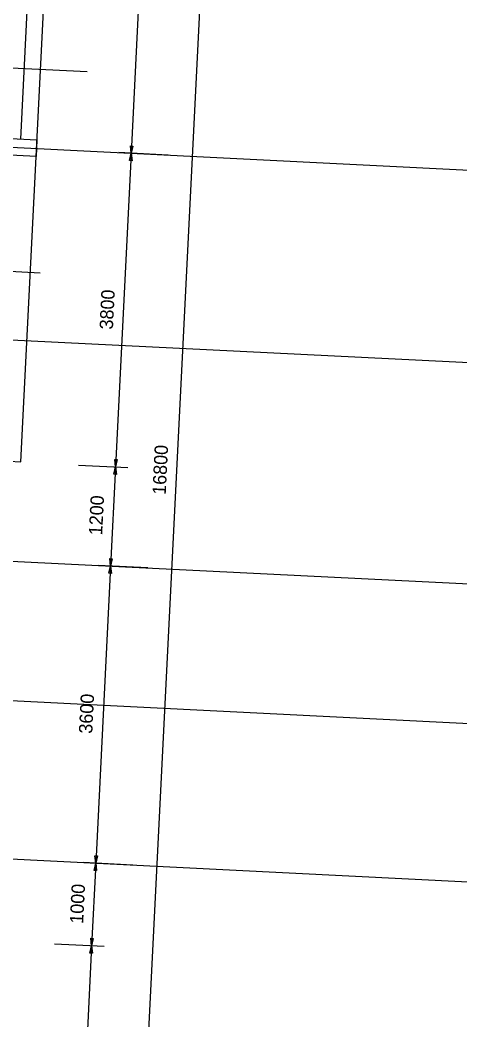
# Model space of a CAD drawing. Extents: x 549999 to 550212, y 1838161 to 1838467.
# Drawn here: x 550135 to 550140.32, y 1838345.17 to 1838357.28 of the extents above; entities that cross this region are included whole.
import ezdxf

# ---------------------------------------------------------------- set-up
doc = ezdxf.new("R2010")
doc.units = 0
for name, color, linetype in [('Level 18', 7, 'Continuous'), ('Level 20', 7, 'Continuous'), ('Level 22', 7, 'Continuous'), ('Level 24', 7, 'Continuous'), ('Level 36', 7, 'Continuous'), ('Level 8', 7, 'Continuous')]:
    doc.layers.add(name, color=color, linetype=linetype)

# ---------------------------------------------------------------- blocks, each defined once
blk = doc.blocks.new('FLOO10')
at = {"layer": 'Level 8'}
for p, q in [((1048.5, 427.1), (1048.5, 1267.1)), ((1028.5, 1188.6), (1028.5, 817.1)), ((958.5, 427.1), (1048.5, 427.1))]:
    blk.add_line(p, q, dxfattribs=at)
blk = doc.blocks.new('FLOO11')
at = {"layer": 'Level 8'}
for p, q in [((958.5, 817.1), (1048.5, 817.1)), ((1048.5, 817.1), (1048.5, 797.1)), ((1048.5, 797.1), (958.5, 797.1))]:
    blk.add_line(p, q, dxfattribs=at)
blk = doc.blocks.new('SPOT_0')
at = {"layer": 'Level 24'}
for p, q in [((0, 0.2), (0, 0.3)), ((0, 0), (-0.2, 0.2)), ((-0.2, 0.2), (0.2, 0.2)), ((0, 0), (-0.2, 0.2)), ((-0.2, 0.2), (0.2, 0.2)), ((-0.1, 0.25), (0.8, 0.25)), ((0.2, 0.2), (0, 0)), ((0.2, 0.2), (0, 0)), ((-0.2, 0), (0.2, 0))]:
    blk.add_line(p, q, dxfattribs=at)

msp = doc.modelspace()

# ---------------------------------------------------------------- linework, layer by layer
at = {"layer": 'Level 18'}
for p, q in [((550116.512, 1838356.656), (550140.851, 1838355.44)), ((550121.698, 1838351.391), (550140.602, 1838350.446)), ((550121.518, 1838347.795), (550140.422, 1838346.85))]:
    msp.add_line(p, q, dxfattribs=at)
at = {"layer": 'Level 20'}
for p, q in [((550137.311, 1838360.222), (550136.472, 1838343.443)), ((550136.537, 1838359.56), (550136.342, 1838355.665)), ((550136.342, 1838355.665), (550136.152, 1838351.87)), ((550136.791, 1838355.643), (550136.192, 1838355.673)), ((550136.791, 1838355.643), (550136.192, 1838355.673)), ((550135.703, 1838351.892), (550136.302, 1838351.862)), ((550135.703, 1838351.892), (550136.302, 1838351.862)), ((550136.152, 1838351.87), (550136.092, 1838350.671)), ((550136.092, 1838350.671), (550135.913, 1838347.076)), ((550136.542, 1838350.649), (550135.943, 1838350.679)), ((550136.542, 1838350.649), (550135.943, 1838350.679)), ((550136.362, 1838347.053), (550135.763, 1838347.083)), ((550136.362, 1838347.053), (550135.763, 1838347.083)), ((550135.913, 1838347.076), (550135.863, 1838346.077)), ((550135.413, 1838346.099), (550136.013, 1838346.07)), ((550135.413, 1838346.099), (550136.013, 1838346.07)), ((550135.863, 1838346.077), (550135.733, 1838343.48))]:
    msp.add_line(p, q, dxfattribs=at)
for points in [[(550136.361, 1838355.753), (550136.342, 1838355.665), (550136.332, 1838355.755)], [(550136.323, 1838355.577), (550136.342, 1838355.665), (550136.352, 1838355.575)], [(550136.172, 1838351.958), (550136.152, 1838351.87), (550136.142, 1838351.96)], [(550136.133, 1838351.781), (550136.152, 1838351.87), (550136.163, 1838351.78)], [(550136.112, 1838350.76), (550136.092, 1838350.671), (550136.082, 1838350.761)], [(550136.073, 1838350.583), (550136.092, 1838350.671), (550136.103, 1838350.581)], [(550135.932, 1838347.164), (550135.913, 1838347.076), (550135.902, 1838347.166)], [(550135.893, 1838346.987), (550135.913, 1838347.076), (550135.923, 1838346.986)], [(550135.882, 1838346.165), (550135.863, 1838346.077), (550135.852, 1838346.167)], [(550135.843, 1838345.989), (550135.863, 1838346.077), (550135.873, 1838345.987)]]:
    msp.add_lwpolyline(points, close=True, dxfattribs=at)
at = {"layer": 'Level 22'}
msp.add_line((550134.705, 1838356.708), (550135.807, 1838356.653), dxfattribs=at)
at = {"layer": 'Level 36'}
for p, q in [((550111.821, 1838354.562), (550140.863, 1838353.111)), ((550111.603, 1838350.208), (550140.645, 1838348.756))]:
    msp.add_line(p, q, dxfattribs=at)

# ---------------------------------------------------------------- block references
at = {"layer": 'Level 24', "xscale": 0.9000000000000004, "yscale": 0.9, "rotation": -2.8619937920406366}
msp.add_blockref('SPOT_0', (550134.51, 1838354.03), dxfattribs=at)
at = {"layer": 'Level 8', "xscale": 0.010000000000000004, "yscale": 0.01, "rotation": -2.8619937920406366}
for name in ['FLOO10', 'FLOO11']:
    msp.add_blockref(name, (550124.32, 1838348.19), dxfattribs=at)

# ---------------------------------------------------------------- texts
at = {"layer": 'Level 20'}
for s, p in [('3800', (550136.12, 1838353.53)), ('16800', (550136.76, 1838351.53)), ('1200', (550135.99, 1838351.04)), ('3600', (550135.87, 1838348.64)), ('1000', (550135.76, 1838346.34))]:
    msp.add_text(s, height=0.1622, rotation=87.138, dxfattribs=at).set_placement(p)

doc.saveas('drawing.dxf')
